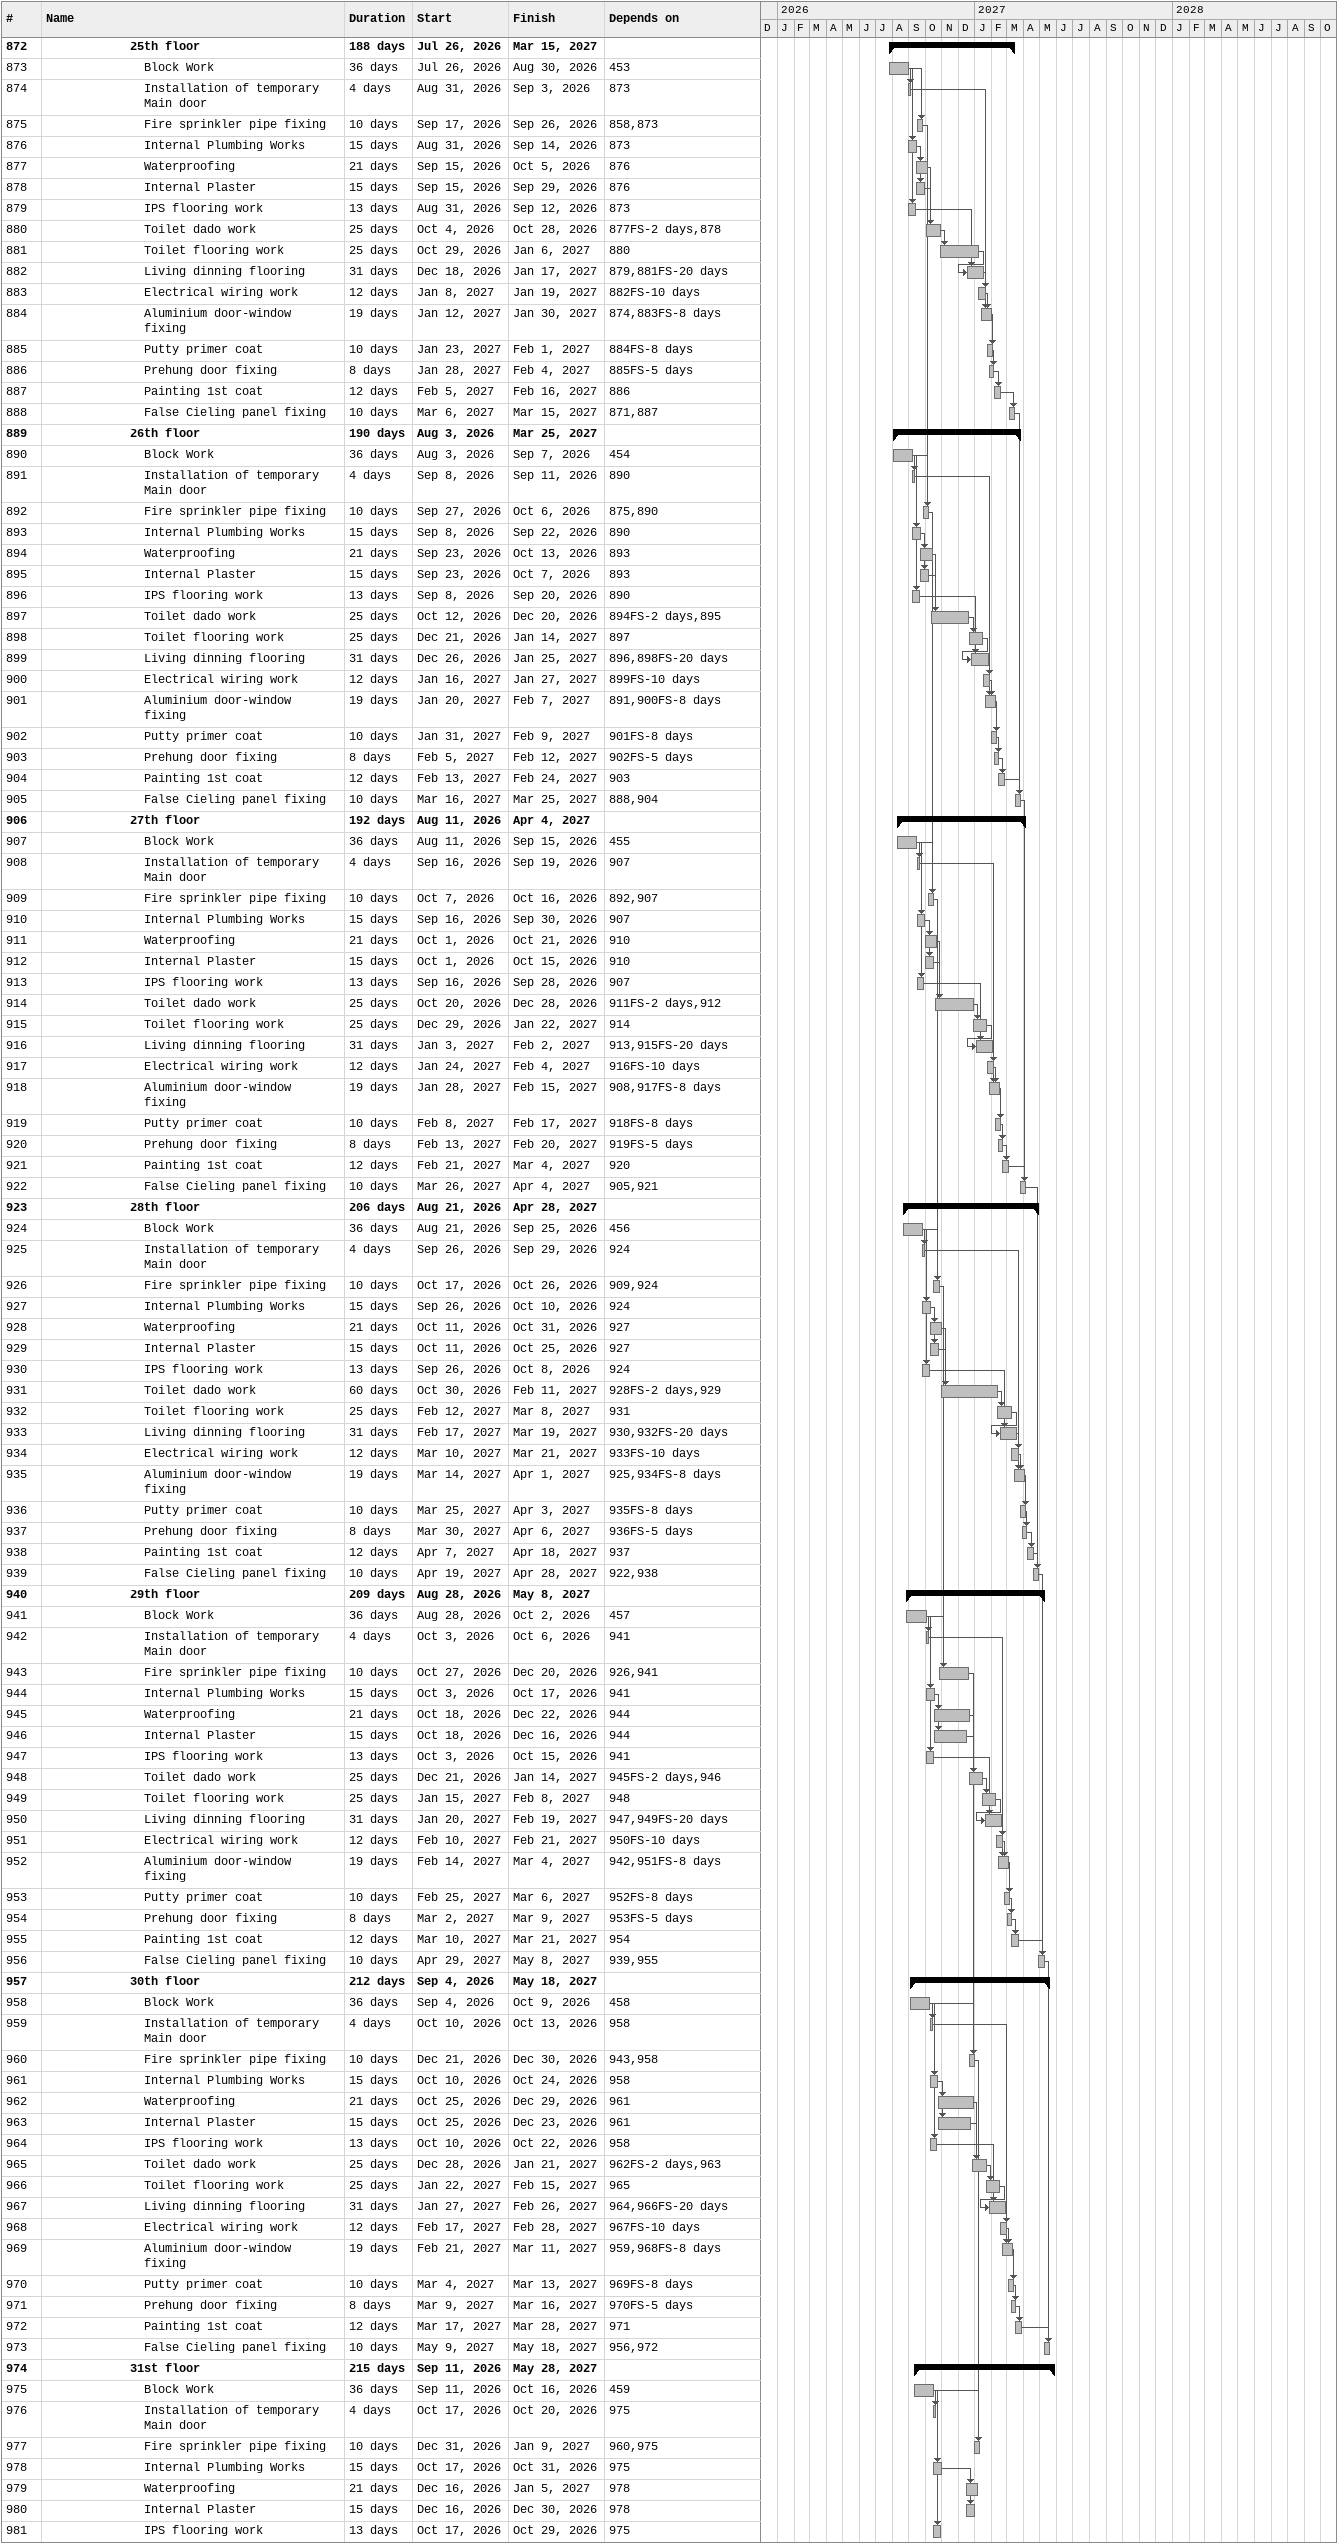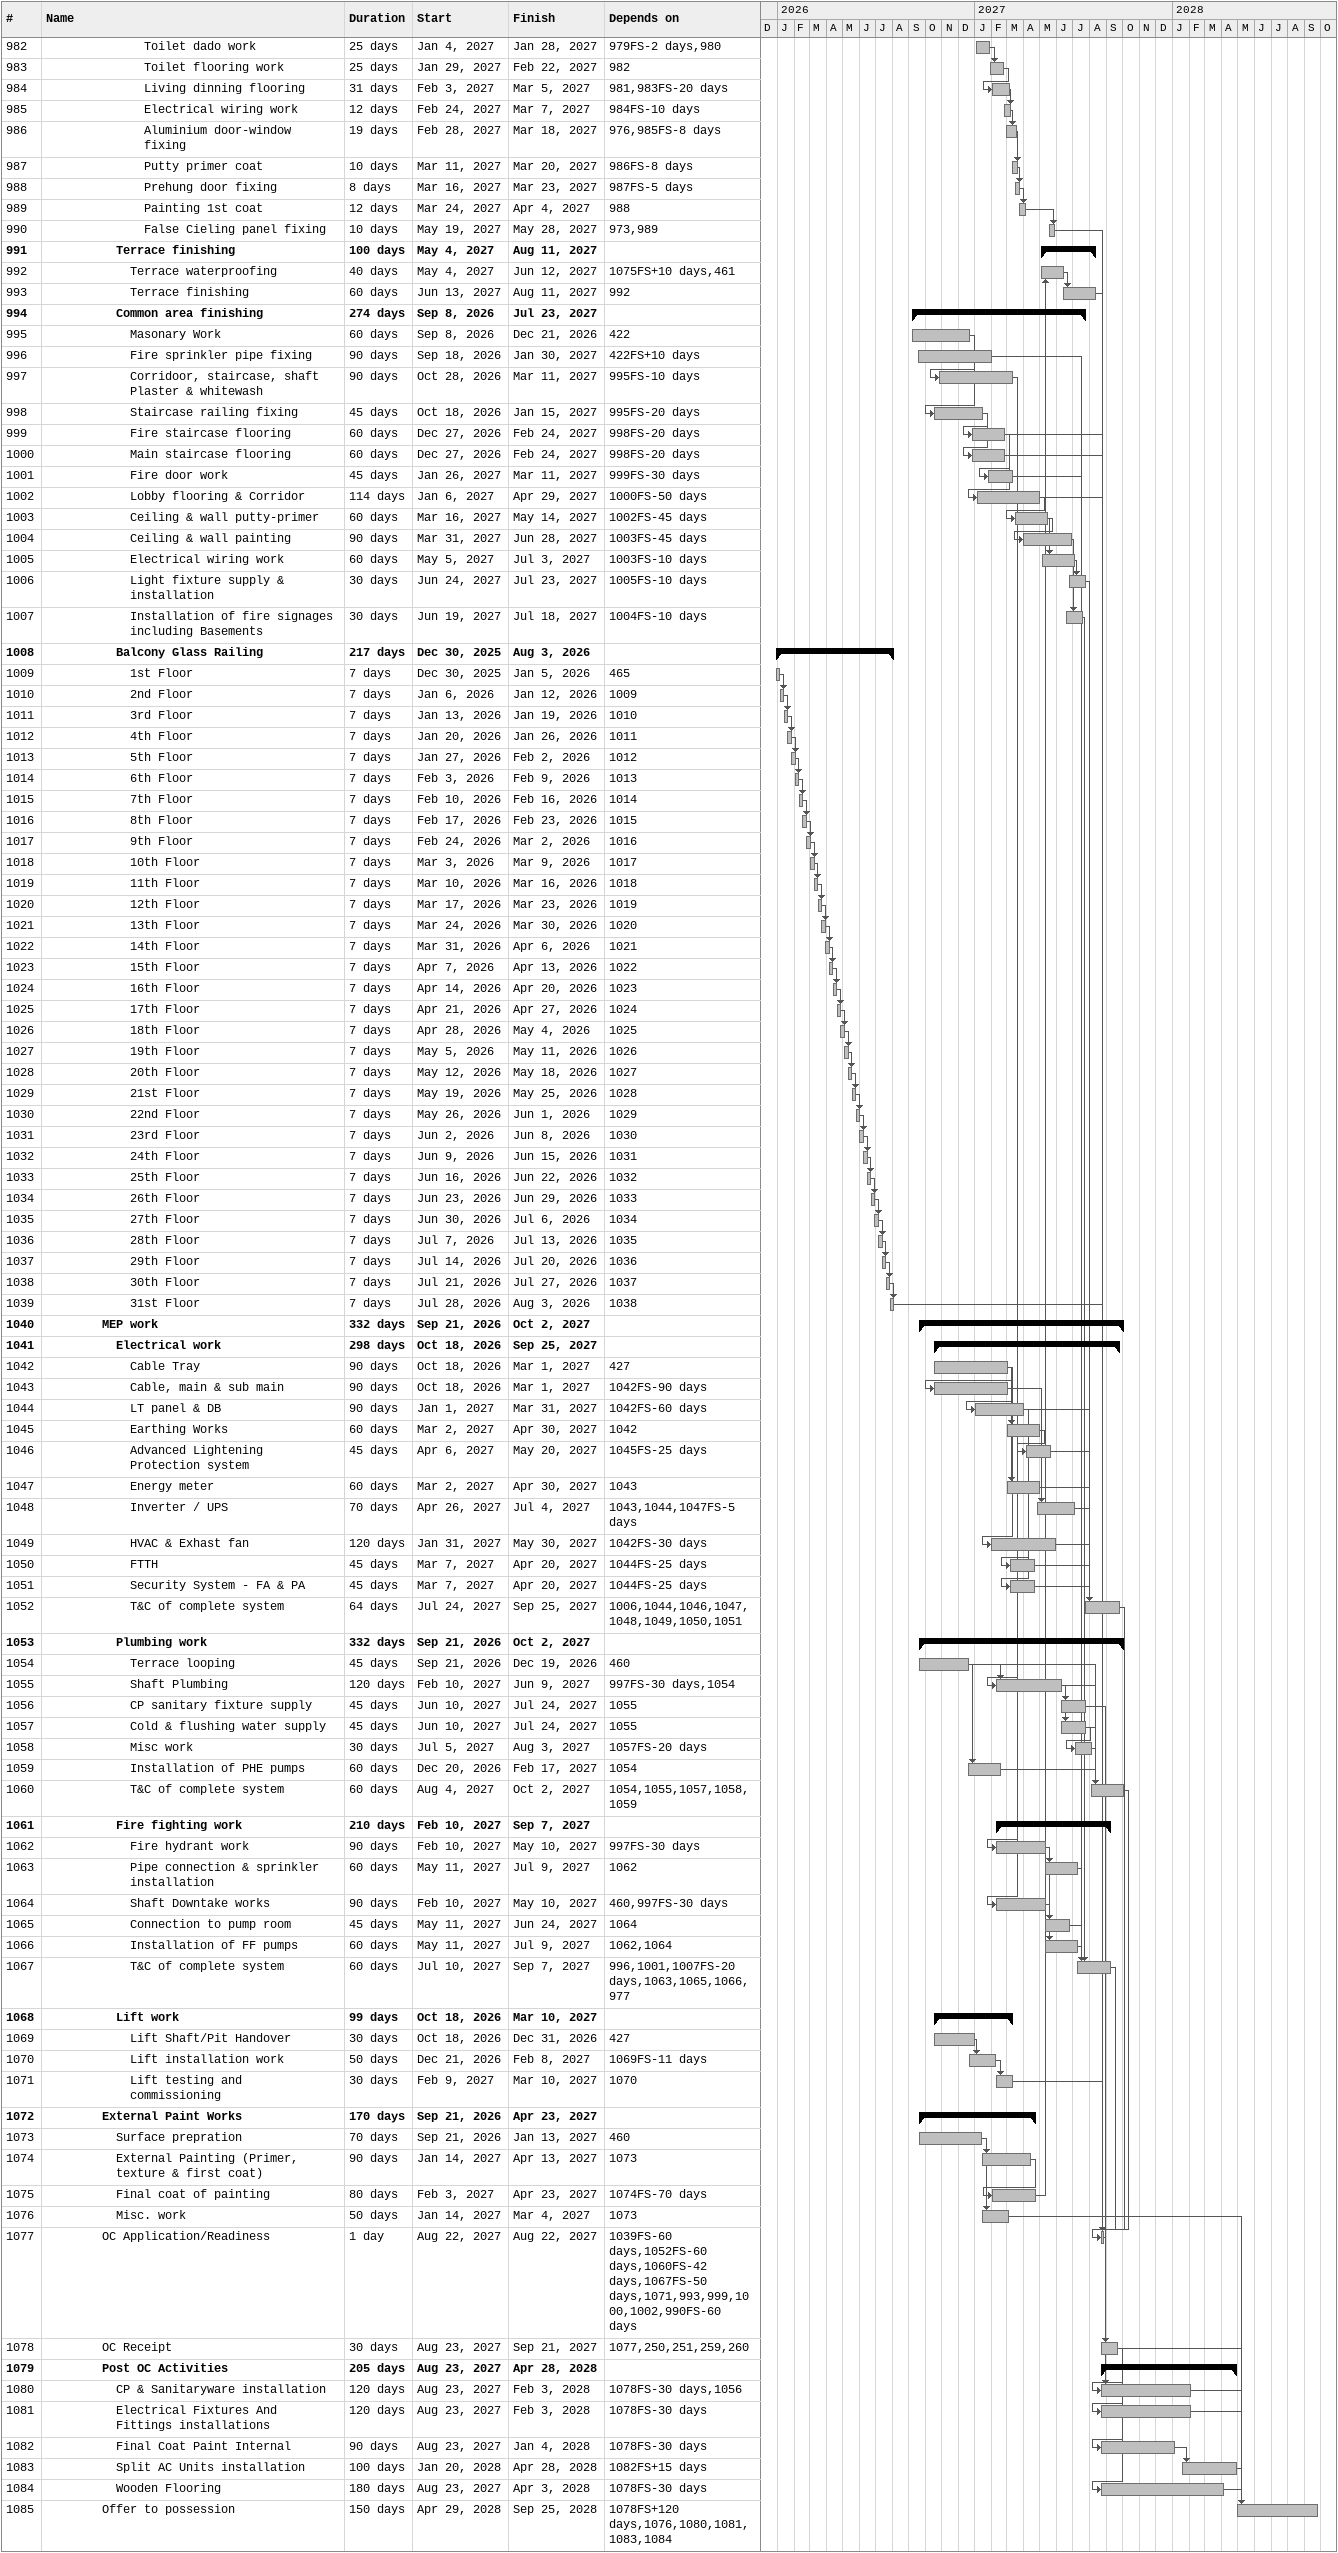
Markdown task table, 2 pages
| ID | Level | Task | Duration | Start | Finish | Predecessors |
|---|---|---|---|---|---|---|
| 872 | 7 | **25th floor** | 188d | 2026-07-26 | 2027-03-15 |  |
| 873 | 8 | Block Work | 36d | 2026-07-26 | 2026-08-30 | 453 |
| 874 | 8 | Installation of temporary Main door | 4d | 2026-08-31 | 2026-09-03 | 873 |
| 875 | 8 | Fire sprinkler pipe fixing | 10d | 2026-09-17 | 2026-09-26 | 858, 873 |
| 876 | 8 | Internal Plumbing Works | 15d | 2026-08-31 | 2026-09-14 | 873 |
| 877 | 8 | Waterproofing | 21d | 2026-09-15 | 2026-10-05 | 876 |
| 878 | 8 | Internal Plaster | 15d | 2026-09-15 | 2026-09-29 | 876 |
| 879 | 8 | IPS flooring work | 13d | 2026-08-31 | 2026-09-12 | 873 |
| 880 | 8 | Toilet dado work | 25d | 2026-10-04 | 2026-10-28 | 877FS-2d, 878 |
| 881 | 8 | Toilet flooring work | 25d | 2026-10-29 | 2027-01-06 | 880 |
| 882 | 8 | Living dinning flooring | 31d | 2026-12-18 | 2027-01-17 | 879, 881FS-20d |
| 883 | 8 | Electrical wiring work | 12d | 2027-01-08 | 2027-01-19 | 882FS-10d |
| 884 | 8 | Aluminium door-window fixing | 19d | 2027-01-12 | 2027-01-30 | 874, 883FS-8d |
| 885 | 8 | Putty primer coat | 10d | 2027-01-23 | 2027-02-01 | 884FS-8d |
| 886 | 8 | Prehung door fixing | 8d | 2027-01-28 | 2027-02-04 | 885FS-5d |
| 887 | 8 | Painting 1st coat | 12d | 2027-02-05 | 2027-02-16 | 886 |
| 888 | 8 | False Cieling panel fixing | 10d | 2027-03-06 | 2027-03-15 | 871, 887 |
| 889 | 7 | **26th floor** | 190d | 2026-08-03 | 2027-03-25 |  |
| 890 | 8 | Block Work | 36d | 2026-08-03 | 2026-09-07 | 454 |
| 891 | 8 | Installation of temporary Main door | 4d | 2026-09-08 | 2026-09-11 | 890 |
| 892 | 8 | Fire sprinkler pipe fixing | 10d | 2026-09-27 | 2026-10-06 | 875, 890 |
| 893 | 8 | Internal Plumbing Works | 15d | 2026-09-08 | 2026-09-22 | 890 |
| 894 | 8 | Waterproofing | 21d | 2026-09-23 | 2026-10-13 | 893 |
| 895 | 8 | Internal Plaster | 15d | 2026-09-23 | 2026-10-07 | 893 |
| 896 | 8 | IPS flooring work | 13d | 2026-09-08 | 2026-09-20 | 890 |
| 897 | 8 | Toilet dado work | 25d | 2026-10-12 | 2026-12-20 | 894FS-2d, 895 |
| 898 | 8 | Toilet flooring work | 25d | 2026-12-21 | 2027-01-14 | 897 |
| 899 | 8 | Living dinning flooring | 31d | 2026-12-26 | 2027-01-25 | 896, 898FS-20d |
| 900 | 8 | Electrical wiring work | 12d | 2027-01-16 | 2027-01-27 | 899FS-10d |
| 901 | 8 | Aluminium door-window fixing | 19d | 2027-01-20 | 2027-02-07 | 891, 900FS-8d |
| 902 | 8 | Putty primer coat | 10d | 2027-01-31 | 2027-02-09 | 901FS-8d |
| 903 | 8 | Prehung door fixing | 8d | 2027-02-05 | 2027-02-12 | 902FS-5d |
| 904 | 8 | Painting 1st coat | 12d | 2027-02-13 | 2027-02-24 | 903 |
| 905 | 8 | False Cieling panel fixing | 10d | 2027-03-16 | 2027-03-25 | 888, 904 |
| 906 | 7 | **27th floor** | 192d | 2026-08-11 | 2027-04-04 |  |
| 907 | 8 | Block Work | 36d | 2026-08-11 | 2026-09-15 | 455 |
| 908 | 8 | Installation of temporary Main door | 4d | 2026-09-16 | 2026-09-19 | 907 |
| 909 | 8 | Fire sprinkler pipe fixing | 10d | 2026-10-07 | 2026-10-16 | 892, 907 |
| 910 | 8 | Internal Plumbing Works | 15d | 2026-09-16 | 2026-09-30 | 907 |
| 911 | 8 | Waterproofing | 21d | 2026-10-01 | 2026-10-21 | 910 |
| 912 | 8 | Internal Plaster | 15d | 2026-10-01 | 2026-10-15 | 910 |
| 913 | 8 | IPS flooring work | 13d | 2026-09-16 | 2026-09-28 | 907 |
| 914 | 8 | Toilet dado work | 25d | 2026-10-20 | 2026-12-28 | 911FS-2d, 912 |
| 915 | 8 | Toilet flooring work | 25d | 2026-12-29 | 2027-01-22 | 914 |
| 916 | 8 | Living dinning flooring | 31d | 2027-01-03 | 2027-02-02 | 913, 915FS-20d |
| 917 | 8 | Electrical wiring work | 12d | 2027-01-24 | 2027-02-04 | 916FS-10d |
| 918 | 8 | Aluminium door-window fixing | 19d | 2027-01-28 | 2027-02-15 | 908, 917FS-8d |
| 919 | 8 | Putty primer coat | 10d | 2027-02-08 | 2027-02-17 | 918FS-8d |
| 920 | 8 | Prehung door fixing | 8d | 2027-02-13 | 2027-02-20 | 919FS-5d |
| 921 | 8 | Painting 1st coat | 12d | 2027-02-21 | 2027-03-04 | 920 |
| 922 | 8 | False Cieling panel fixing | 10d | 2027-03-26 | 2027-04-04 | 905, 921 |
| 923 | 7 | **28th floor** | 206d | 2026-08-21 | 2027-04-28 |  |
| 924 | 8 | Block Work | 36d | 2026-08-21 | 2026-09-25 | 456 |
| 925 | 8 | Installation of temporary Main door | 4d | 2026-09-26 | 2026-09-29 | 924 |
| 926 | 8 | Fire sprinkler pipe fixing | 10d | 2026-10-17 | 2026-10-26 | 909, 924 |
| 927 | 8 | Internal Plumbing Works | 15d | 2026-09-26 | 2026-10-10 | 924 |
| 928 | 8 | Waterproofing | 21d | 2026-10-11 | 2026-10-31 | 927 |
| 929 | 8 | Internal Plaster | 15d | 2026-10-11 | 2026-10-25 | 927 |
| 930 | 8 | IPS flooring work | 13d | 2026-09-26 | 2026-10-08 | 924 |
| 931 | 8 | Toilet dado work | 60d | 2026-10-30 | 2027-02-11 | 928FS-2d, 929 |
| 932 | 8 | Toilet flooring work | 25d | 2027-02-12 | 2027-03-08 | 931 |
| 933 | 8 | Living dinning flooring | 31d | 2027-02-17 | 2027-03-19 | 930, 932FS-20d |
| 934 | 8 | Electrical wiring work | 12d | 2027-03-10 | 2027-03-21 | 933FS-10d |
| 935 | 8 | Aluminium door-window fixing | 19d | 2027-03-14 | 2027-04-01 | 925, 934FS-8d |
| 936 | 8 | Putty primer coat | 10d | 2027-03-25 | 2027-04-03 | 935FS-8d |
| 937 | 8 | Prehung door fixing | 8d | 2027-03-30 | 2027-04-06 | 936FS-5d |
| 938 | 8 | Painting 1st coat | 12d | 2027-04-07 | 2027-04-18 | 937 |
| 939 | 8 | False Cieling panel fixing | 10d | 2027-04-19 | 2027-04-28 | 922, 938 |
| 940 | 7 | **29th floor** | 209d | 2026-08-28 | 2027-05-08 |  |
| 941 | 8 | Block Work | 36d | 2026-08-28 | 2026-10-02 | 457 |
| 942 | 8 | Installation of temporary Main door | 4d | 2026-10-03 | 2026-10-06 | 941 |
| 943 | 8 | Fire sprinkler pipe fixing | 10d | 2026-10-27 | 2026-12-20 | 926, 941 |
| 944 | 8 | Internal Plumbing Works | 15d | 2026-10-03 | 2026-10-17 | 941 |
| 945 | 8 | Waterproofing | 21d | 2026-10-18 | 2026-12-22 | 944 |
| 946 | 8 | Internal Plaster | 15d | 2026-10-18 | 2026-12-16 | 944 |
| 947 | 8 | IPS flooring work | 13d | 2026-10-03 | 2026-10-15 | 941 |
| 948 | 8 | Toilet dado work | 25d | 2026-12-21 | 2027-01-14 | 945FS-2d, 946 |
| 949 | 8 | Toilet flooring work | 25d | 2027-01-15 | 2027-02-08 | 948 |
| 950 | 8 | Living dinning flooring | 31d | 2027-01-20 | 2027-02-19 | 947, 949FS-20d |
| 951 | 8 | Electrical wiring work | 12d | 2027-02-10 | 2027-02-21 | 950FS-10d |
| 952 | 8 | Aluminium door-window fixing | 19d | 2027-02-14 | 2027-03-04 | 942, 951FS-8d |
| 953 | 8 | Putty primer coat | 10d | 2027-02-25 | 2027-03-06 | 952FS-8d |
| 954 | 8 | Prehung door fixing | 8d | 2027-03-02 | 2027-03-09 | 953FS-5d |
| 955 | 8 | Painting 1st coat | 12d | 2027-03-10 | 2027-03-21 | 954 |
| 956 | 8 | False Cieling panel fixing | 10d | 2027-04-29 | 2027-05-08 | 939, 955 |
| 957 | 7 | **30th floor** | 212d | 2026-09-04 | 2027-05-18 |  |
| 958 | 8 | Block Work | 36d | 2026-09-04 | 2026-10-09 | 458 |
| 959 | 8 | Installation of temporary Main door | 4d | 2026-10-10 | 2026-10-13 | 958 |
| 960 | 8 | Fire sprinkler pipe fixing | 10d | 2026-12-21 | 2026-12-30 | 943, 958 |
| 961 | 8 | Internal Plumbing Works | 15d | 2026-10-10 | 2026-10-24 | 958 |
| 962 | 8 | Waterproofing | 21d | 2026-10-25 | 2026-12-29 | 961 |
| 963 | 8 | Internal Plaster | 15d | 2026-10-25 | 2026-12-23 | 961 |
| 964 | 8 | IPS flooring work | 13d | 2026-10-10 | 2026-10-22 | 958 |
| 965 | 8 | Toilet dado work | 25d | 2026-12-28 | 2027-01-21 | 962FS-2d, 963 |
| 966 | 8 | Toilet flooring work | 25d | 2027-01-22 | 2027-02-15 | 965 |
| 967 | 8 | Living dinning flooring | 31d | 2027-01-27 | 2027-02-26 | 964, 966FS-20d |
| 968 | 8 | Electrical wiring work | 12d | 2027-02-17 | 2027-02-28 | 967FS-10d |
| 969 | 8 | Aluminium door-window fixing | 19d | 2027-02-21 | 2027-03-11 | 959, 968FS-8d |
| 970 | 8 | Putty primer coat | 10d | 2027-03-04 | 2027-03-13 | 969FS-8d |
| 971 | 8 | Prehung door fixing | 8d | 2027-03-09 | 2027-03-16 | 970FS-5d |
| 972 | 8 | Painting 1st coat | 12d | 2027-03-17 | 2027-03-28 | 971 |
| 973 | 8 | False Cieling panel fixing | 10d | 2027-05-09 | 2027-05-18 | 956, 972 |
| 974 | 7 | **31st floor** | 215d | 2026-09-11 | 2027-05-28 |  |
| 975 | 8 | Block Work | 36d | 2026-09-11 | 2026-10-16 | 459 |
| 976 | 8 | Installation of temporary Main door | 4d | 2026-10-17 | 2026-10-20 | 975 |
| 977 | 8 | Fire sprinkler pipe fixing | 10d | 2026-12-31 | 2027-01-09 | 960, 975 |
| 978 | 8 | Internal Plumbing Works | 15d | 2026-10-17 | 2026-10-31 | 975 |
| 979 | 8 | Waterproofing | 21d | 2026-12-16 | 2027-01-05 | 978 |
| 980 | 8 | Internal Plaster | 15d | 2026-12-16 | 2026-12-30 | 978 |
| 981 | 8 | IPS flooring work | 13d | 2026-10-17 | 2026-10-29 | 975 |
| 982 | 8 | Toilet dado work | 25d | 2027-01-04 | 2027-01-28 | 979FS-2d, 980 |
| 983 | 8 | Toilet flooring work | 25d | 2027-01-29 | 2027-02-22 | 982 |
| 984 | 8 | Living dinning flooring | 31d | 2027-02-03 | 2027-03-05 | 981, 983FS-20d |
| 985 | 8 | Electrical wiring work | 12d | 2027-02-24 | 2027-03-07 | 984FS-10d |
| 986 | 8 | Aluminium door-window fixing | 19d | 2027-02-28 | 2027-03-18 | 976, 985FS-8d |
| 987 | 8 | Putty primer coat | 10d | 2027-03-11 | 2027-03-20 | 986FS-8d |
| 988 | 8 | Prehung door fixing | 8d | 2027-03-16 | 2027-03-23 | 987FS-5d |
| 989 | 8 | Painting 1st coat | 12d | 2027-03-24 | 2027-04-04 | 988 |
| 990 | 8 | False Cieling panel fixing | 10d | 2027-05-19 | 2027-05-28 | 973, 989 |
| 991 | 6 | **Terrace finishing** | 100d | 2027-05-04 | 2027-08-11 |  |
| 992 | 7 | Terrace waterproofing | 40d | 2027-05-04 | 2027-06-12 | 1075FS+10d, 461 |
| 993 | 7 | Terrace finishing | 60d | 2027-06-13 | 2027-08-11 | 992 |
| 994 | 6 | **Common area finishing** | 274d | 2026-09-08 | 2027-07-23 |  |
| 995 | 7 | Masonary Work | 60d | 2026-09-08 | 2026-12-21 | 422 |
| 996 | 7 | Fire sprinkler pipe fixing | 90d | 2026-09-18 | 2027-01-30 | 422FS+10d |
| 997 | 7 | Corridoor, staircase, shaft Plaster & whitewash | 90d | 2026-10-28 | 2027-03-11 | 995FS-10d |
| 998 | 7 | Staircase railing fixing | 45d | 2026-10-18 | 2027-01-15 | 995FS-20d |
| 999 | 7 | Fire staircase flooring | 60d | 2026-12-27 | 2027-02-24 | 998FS-20d |
| 1000 | 7 | Main staircase flooring | 60d | 2026-12-27 | 2027-02-24 | 998FS-20d |
| 1001 | 7 | Fire door work | 45d | 2027-01-26 | 2027-03-11 | 999FS-30d |
| 1002 | 7 | Lobby flooring & Corridor | 114d | 2027-01-06 | 2027-04-29 | 1000FS-50d |
| 1003 | 7 | Ceiling & wall putty-primer | 60d | 2027-03-16 | 2027-05-14 | 1002FS-45d |
| 1004 | 7 | Ceiling & wall painting | 90d | 2027-03-31 | 2027-06-28 | 1003FS-45d |
| 1005 | 7 | Electrical wiring work | 60d | 2027-05-05 | 2027-07-03 | 1003FS-10d |
| 1006 | 7 | Light fixture supply & installation | 30d | 2027-06-24 | 2027-07-23 | 1005FS-10d |
| 1007 | 7 | Installation of fire signages including Basements | 30d | 2027-06-19 | 2027-07-18 | 1004FS-10d |
| 1008 | 6 | **Balcony Glass Railing** | 217d | 2025-12-30 | 2026-08-03 |  |
| 1009 | 7 | 1st Floor | 7d | 2025-12-30 | 2026-01-05 | 465 |
| 1010 | 7 | 2nd Floor | 7d | 2026-01-06 | 2026-01-12 | 1009 |
| 1011 | 7 | 3rd Floor | 7d | 2026-01-13 | 2026-01-19 | 1010 |
| 1012 | 7 | 4th Floor | 7d | 2026-01-20 | 2026-01-26 | 1011 |
| 1013 | 7 | 5th Floor | 7d | 2026-01-27 | 2026-02-02 | 1012 |
| 1014 | 7 | 6th Floor | 7d | 2026-02-03 | 2026-02-09 | 1013 |
| 1015 | 7 | 7th Floor | 7d | 2026-02-10 | 2026-02-16 | 1014 |
| 1016 | 7 | 8th Floor | 7d | 2026-02-17 | 2026-02-23 | 1015 |
| 1017 | 7 | 9th Floor | 7d | 2026-02-24 | 2026-03-02 | 1016 |
| 1018 | 7 | 10th Floor | 7d | 2026-03-03 | 2026-03-09 | 1017 |
| 1019 | 7 | 11th Floor | 7d | 2026-03-10 | 2026-03-16 | 1018 |
| 1020 | 7 | 12th Floor | 7d | 2026-03-17 | 2026-03-23 | 1019 |
| 1021 | 7 | 13th Floor | 7d | 2026-03-24 | 2026-03-30 | 1020 |
| 1022 | 7 | 14th Floor | 7d | 2026-03-31 | 2026-04-06 | 1021 |
| 1023 | 7 | 15th Floor | 7d | 2026-04-07 | 2026-04-13 | 1022 |
| 1024 | 7 | 16th Floor | 7d | 2026-04-14 | 2026-04-20 | 1023 |
| 1025 | 7 | 17th Floor | 7d | 2026-04-21 | 2026-04-27 | 1024 |
| 1026 | 7 | 18th Floor | 7d | 2026-04-28 | 2026-05-04 | 1025 |
| 1027 | 7 | 19th Floor | 7d | 2026-05-05 | 2026-05-11 | 1026 |
| 1028 | 7 | 20th Floor | 7d | 2026-05-12 | 2026-05-18 | 1027 |
| 1029 | 7 | 21st Floor | 7d | 2026-05-19 | 2026-05-25 | 1028 |
| 1030 | 7 | 22nd Floor | 7d | 2026-05-26 | 2026-06-01 | 1029 |
| 1031 | 7 | 23rd Floor | 7d | 2026-06-02 | 2026-06-08 | 1030 |
| 1032 | 7 | 24th Floor | 7d | 2026-06-09 | 2026-06-15 | 1031 |
| 1033 | 7 | 25th Floor | 7d | 2026-06-16 | 2026-06-22 | 1032 |
| 1034 | 7 | 26th Floor | 7d | 2026-06-23 | 2026-06-29 | 1033 |
| 1035 | 7 | 27th Floor | 7d | 2026-06-30 | 2026-07-06 | 1034 |
| 1036 | 7 | 28th Floor | 7d | 2026-07-07 | 2026-07-13 | 1035 |
| 1037 | 7 | 29th Floor | 7d | 2026-07-14 | 2026-07-20 | 1036 |
| 1038 | 7 | 30th Floor | 7d | 2026-07-21 | 2026-07-27 | 1037 |
| 1039 | 7 | 31st Floor | 7d | 2026-07-28 | 2026-08-03 | 1038 |
| 1040 | 5 | **MEP work** | 332d | 2026-09-21 | 2027-10-02 |  |
| 1041 | 6 | **Electrical work** | 298d | 2026-10-18 | 2027-09-25 |  |
| 1042 | 7 | Cable Tray | 90d | 2026-10-18 | 2027-03-01 | 427 |
| 1043 | 7 | Cable, main & sub main | 90d | 2026-10-18 | 2027-03-01 | 1042FS-90d |
| 1044 | 7 | LT panel & DB | 90d | 2027-01-01 | 2027-03-31 | 1042FS-60d |
| 1045 | 7 | Earthing Works | 60d | 2027-03-02 | 2027-04-30 | 1042 |
| 1046 | 7 | Advanced Lightening Protection system | 45d | 2027-04-06 | 2027-05-20 | 1045FS-25d |
| 1047 | 7 | Energy meter | 60d | 2027-03-02 | 2027-04-30 | 1043 |
| 1048 | 7 | Inverter / UPS | 70d | 2027-04-26 | 2027-07-04 | 1043, 1044, 1047FS-5d |
| 1049 | 7 | HVAC & Exhast fan | 120d | 2027-01-31 | 2027-05-30 | 1042FS-30d |
| 1050 | 7 | FTTH | 45d | 2027-03-07 | 2027-04-20 | 1044FS-25d |
| 1051 | 7 | Security System - FA & PA | 45d | 2027-03-07 | 2027-04-20 | 1044FS-25d |
| 1052 | 7 | T&C of complete system | 64d | 2027-07-24 | 2027-09-25 | 1006, 1044, 1046, 1047, 1048, 1049, 1050, 1051 |
| 1053 | 6 | **Plumbing work** | 332d | 2026-09-21 | 2027-10-02 |  |
| 1054 | 7 | Terrace looping | 45d | 2026-09-21 | 2026-12-19 | 460 |
| 1055 | 7 | Shaft Plumbing | 120d | 2027-02-10 | 2027-06-09 | 997FS-30d, 1054 |
| 1056 | 7 | CP sanitary fixture supply | 45d | 2027-06-10 | 2027-07-24 | 1055 |
| 1057 | 7 | Cold & flushing water supply | 45d | 2027-06-10 | 2027-07-24 | 1055 |
| 1058 | 7 | Misc work | 30d | 2027-07-05 | 2027-08-03 | 1057FS-20d |
| 1059 | 7 | Installation of PHE pumps | 60d | 2026-12-20 | 2027-02-17 | 1054 |
| 1060 | 7 | T&C of complete system | 60d | 2027-08-04 | 2027-10-02 | 1054, 1055, 1057, 1058, 1059 |
| 1061 | 6 | **Fire fighting work** | 210d | 2027-02-10 | 2027-09-07 |  |
| 1062 | 7 | Fire hydrant work | 90d | 2027-02-10 | 2027-05-10 | 997FS-30d |
| 1063 | 7 | Pipe connection & sprinkler installation | 60d | 2027-05-11 | 2027-07-09 | 1062 |
| 1064 | 7 | Shaft Downtake works | 90d | 2027-02-10 | 2027-05-10 | 460, 997FS-30d |
| 1065 | 7 | Connection to pump room | 45d | 2027-05-11 | 2027-06-24 | 1064 |
| 1066 | 7 | Installation of FF pumps | 60d | 2027-05-11 | 2027-07-09 | 1062, 1064 |
| 1067 | 7 | T&C of complete system | 60d | 2027-07-10 | 2027-09-07 | 996, 1001, 1007FS-20d, 1063, 1065, 1066, 977 |
| 1068 | 6 | **Lift work** | 99d | 2026-10-18 | 2027-03-10 |  |
| 1069 | 7 | Lift Shaft/Pit Handover | 30d | 2026-10-18 | 2026-12-31 | 427 |
| 1070 | 7 | Lift installation work | 50d | 2026-12-21 | 2027-02-08 | 1069FS-11d |
| 1071 | 7 | Lift testing and commissioning | 30d | 2027-02-09 | 2027-03-10 | 1070 |
| 1072 | 5 | **External Paint Works** | 170d | 2026-09-21 | 2027-04-23 |  |
| 1073 | 6 | Surface prepration | 70d | 2026-09-21 | 2027-01-13 | 460 |
| 1074 | 6 | External Painting (Primer, texture & first coat) | 90d | 2027-01-14 | 2027-04-13 | 1073 |
| 1075 | 6 | Final coat of painting | 80d | 2027-02-03 | 2027-04-23 | 1074FS-70d |
| 1076 | 6 | Misc. work | 50d | 2027-01-14 | 2027-03-04 | 1073 |
| 1077 | 5 | OC Application/Readiness | 1d | 2027-08-22 | 2027-08-22 | 1039FS-60d, 1052FS-60d, 1060FS-42d, 1067FS-50d, 1071, 993, 999, 1000, 1002, 990FS-60d |
| 1078 | 5 | OC Receipt | 30d | 2027-08-23 | 2027-09-21 | 1077, 250, 251, 259, 260 |
| 1079 | 5 | **Post OC Activities** | 205d | 2027-08-23 | 2028-04-28 |  |
| 1080 | 6 | CP & Sanitaryware installation | 120d | 2027-08-23 | 2028-02-03 | 1078FS-30d, 1056 |
| 1081 | 6 | Electrical Fixtures And Fittings installations | 120d | 2027-08-23 | 2028-02-03 | 1078FS-30d |
| 1082 | 6 | Final Coat Paint Internal | 90d | 2027-08-23 | 2028-01-04 | 1078FS-30d |
| 1083 | 6 | Split AC Units installation | 100d | 2028-01-20 | 2028-04-28 | 1082FS+15d |
| 1084 | 6 | Wooden Flooring | 180d | 2027-08-23 | 2028-04-03 | 1078FS-30d |
| 1085 | 5 | Offer to possession | 150d | 2028-04-29 | 2028-09-25 | 1078FS+120d, 1076, 1080, 1081, 1083, 1084 |
